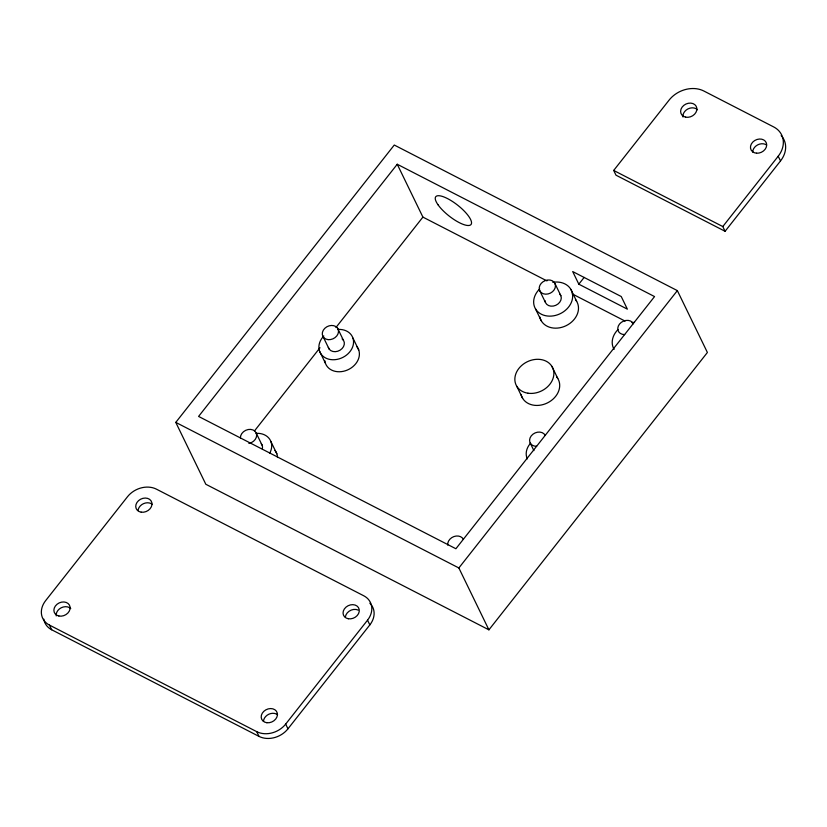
<?xml version="1.0" encoding="UTF-8"?>
<svg xmlns="http://www.w3.org/2000/svg" width="827" height="827" viewBox="0 0 827 827"><rect width="100%" height="100%" fill="white"/><g stroke="black" fill="none" stroke-linecap="round" stroke-linejoin="round"><path stroke-width="1.24" d="M175.779 422.39L394.272 145.035L677.354 290.618L707.395 352.478L488.912 629.833L205.82 484.26L175.779 422.39L458.861 567.963L488.912 629.833M397.239 164.253L198.583 416.426L455.894 548.746L654.55 296.573L397.239 164.253L422.907 217.108L546.967 280.911M254.571 430.805L319.987 347.753M335.948 327.502L422.907 217.108M613.686 170.445L669.105 100.108A25.658 20.634 -25.9 0 1 703.86 91.022L773.69 126.934A25.658 20.634 -25.9 0 1 778.207 156.22L780.512 160.945L725.093 231.291L615.991 175.179L613.686 170.445L722.798 226.557L725.093 231.291M578.817 284.178L572.697 271.566L621.232 296.521L627.362 309.143L578.817 284.178L584.162 277.396M49.403 625.057L256.711 731.657A21.388 17.191 -25.9 0 0 285.677 724.09L367.539 620.178A21.388 17.191 -25.9 0 0 363.766 595.781L156.458 489.17A21.388 17.191 -25.9 0 0 127.492 496.738L45.63 600.65A21.388 17.191 -25.9 0 0 49.403 625.057L51.708 629.781L259.016 736.392A21.388 17.191 -25.9 0 0 287.972 728.814L369.834 624.912A21.388 17.191 -25.9 0 0 369.865 603.224M722.798 226.557L778.207 156.22M458.861 567.963L677.354 290.618M572.243 293.905L625.078 321.083M570.837 289.326L576.667 301.338M555.031 283.692A8.415 6.771 -25.9 0 1 545.717 294.185A8.415 6.771 -25.9 0 1 541.23 283.341A8.415 6.771 -25.9 0 1 555.031 283.692L560.861 295.704M539.617 290.453L545.448 302.465M535.482 308.843L541.313 320.855M551.929 366.423L557.77 378.435M516.803 386.312L522.633 398.325M530.19 442.983L533.911 450.632M352.933 338.057L358.763 350.069M337.54 328.154L343.37 340.176M323.243 336.971L329.084 348.984M319.522 351.103L325.362 363.115M367.539 620.178L369.834 624.912M270.987 441.742L276.828 453.765M256.298 433.234L262.128 445.246M285.677 724.09L287.972 728.814M256.711 731.657L259.016 736.392M240.409 437.979A8.415 6.771 -25.9 0 1 248.203 429.523A8.415 6.771 -25.9 0 1 256.659 434.981A8.415 6.771 -25.9 0 1 248.865 443.427M527.306 458.882A17.967 14.441 -25.9 0 1 530.128 443.706M261.239 443.717A8.415 6.771 -25.9 0 1 262.304 448.844M536.651 446.28A8.415 6.771 -25.9 0 1 531.244 435.881A8.415 6.771 -25.9 0 1 545.21 435.364M559.931 294.195A8.415 6.771 -25.9 0 1 555.744 305.339A8.415 6.771 -25.9 0 1 545.045 300.728M447.769 545.138A8.415 6.771 -25.9 0 1 453.816 536.599A8.415 6.771 -25.9 0 1 463.378 539.338M342.13 338.874A8.415 6.771 -25.9 0 1 340.104 350.162A8.415 6.771 -25.9 0 1 328.319 347.392M552.798 282.317A20.21 16.24 -25.9 0 1 572.026 300.542A20.21 16.24 -25.9 0 1 543.267 315.056A20.21 16.24 -25.9 0 1 539.659 288.954M356.985 346.751A17.967 14.441 -25.9 0 1 347.464 370A17.967 14.441 -25.9 0 1 324.804 360.634M338.295 329.425A17.967 14.441 -25.9 0 1 352.591 347.092A17.967 14.441 -25.9 0 1 327.078 358.649A17.967 14.441 -25.9 0 1 323.822 335.979M575.437 299.601A20.21 16.24 -25.9 0 1 566.071 325.714A20.21 16.24 -25.9 0 1 539.773 316.896M256.163 433.348A17.967 14.441 -25.9 0 1 269.623 453.33M624.674 334.584A8.415 6.771 -25.9 0 1 619.516 324.06A8.415 6.771 -25.9 0 1 633.451 323.77M614.11 349.366A20.21 16.24 -25.9 0 1 618.089 329.477M631.952 322.633A20.21 16.24 -25.9 0 1 634.495 322.416M556.509 376.709A20.21 16.24 -25.9 0 1 547.526 402.873A20.21 16.24 -25.9 0 1 521.031 394.396M274.977 450.467A17.967 14.441 -25.9 0 1 277.541 457.507M781.184 135.587A25.658 20.634 -25.9 0 1 780.512 160.945M752.735 152.127A8.415 6.771 -25.9 0 1 757.687 144.87A8.415 6.771 -25.9 0 1 766.567 144.994M682.978 117.031A8.415 6.771 -25.9 0 1 687.95 108.916A8.415 6.771 -25.9 0 1 697.502 109.722M51.708 629.781A21.388 17.191 -25.9 0 1 43.821 619.144M263.482 721.32A8.415 6.771 -25.9 0 1 268.806 714.239A8.415 6.771 -25.9 0 1 277.593 714.766M56.236 615.898A8.415 6.771 -25.9 0 1 61.198 607.783A8.415 6.771 -25.9 0 1 70.75 608.569M345.376 617.014A8.415 6.771 -25.9 0 1 358.194 610.088M138.047 510.621A8.415 6.771 -25.9 0 1 143.557 503.633A8.415 6.771 -25.9 0 1 152.282 504.356M328.081 339.628A8.415 6.771 -25.9 0 0 338.295 329.756A8.415 6.771 -25.9 0 0 324.794 328.319A8.415 6.771 -25.9 0 0 328.081 339.628M527.957 393.207A20.21 16.24 -25.9 0 0 553.532 370.351A20.21 16.24 -25.9 0 0 521.61 365.534A20.21 16.24 -25.9 0 0 527.957 393.207M437.99 204.745A22.453 6.895 38.2 0 0 469.395 225.409A22.453 6.895 38.2 0 0 452.772 201.664A22.453 6.895 38.2 0 0 437.99 204.745M756.54 153.202A8.415 6.771 -25.9 0 0 766.402 143.071A8.415 6.771 -25.9 0 0 752.777 142.068A8.415 6.771 -25.9 0 0 756.54 153.202M685.614 117.145A8.415 6.771 -25.9 0 0 696.81 108.11A8.415 6.771 -25.9 0 0 683.805 105.37A8.415 6.771 -25.9 0 0 685.614 117.145M266.883 722.726A8.415 6.771 -25.9 0 0 277.241 712.957A8.415 6.771 -25.9 0 0 263.803 711.334A8.415 6.771 -25.9 0 0 266.883 722.726M348.312 618.751A8.415 6.771 -25.9 0 0 359.187 609.416A8.415 6.771 -25.9 0 0 346.006 607.121A8.415 6.771 -25.9 0 0 348.312 618.751M141.231 512.182A8.415 6.771 -25.9 0 0 151.837 502.609A8.415 6.771 -25.9 0 0 138.512 500.676A8.415 6.771 -25.9 0 0 141.231 512.182M58.882 616.001A8.415 6.771 -25.9 0 0 70.068 606.956A8.415 6.771 -25.9 0 0 57.063 604.237A8.415 6.771 -25.9 0 0 58.882 616.001"/></g></svg>
